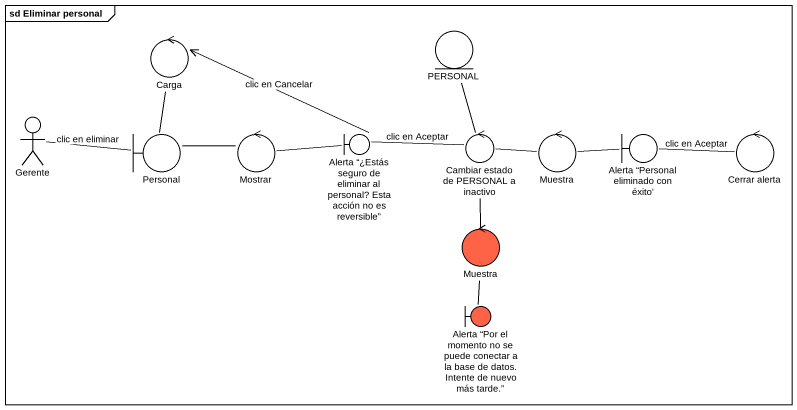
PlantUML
@startuml
mainframe sd Eliminar personal
control Carga
entity PERSONAL
actor Gerente
boundary Personal
control Mostrar
boundary "Alerta “¿Estás seguro de eliminar al personal? Esta acción no es reversible”" as Alerta_Estás_seguro_de
control "Cambiar estado de PERSONAL a inactivo" as Cambiar_estado_de_PERSONAL
control Muestra
boundary "Alerta “Personal eliminado con éxito'" as Alerta_Personal_eliminado
control "Cerrar alerta" as Cerrar_alerta
control "Muestra" as Muestra_2 #FF6347
boundary "Alerta “Por el momento no se puede conectar a la base de datos. Intente de nuevo más tarde.”" as Alerta_Por_el_momento_no_se #FF6347
Carga -- Personal
Gerente -right- Personal : clic en eliminar
Personal -right- Mostrar
Mostrar -right- Alerta_Estás_seguro_de
Alerta_Estás_seguro_de -left-> Carga : clic en Cancelar
Alerta_Estás_seguro_de -right- Cambiar_estado_de_PERSONAL : clic en Aceptar
Cambiar_estado_de_PERSONAL -up- PERSONAL
Cambiar_estado_de_PERSONAL -right- Muestra
Cambiar_estado_de_PERSONAL -- Muestra_2
Muestra -right- Alerta_Personal_eliminado
Alerta_Personal_eliminado -right- Cerrar_alerta : clic en Aceptar
Muestra_2 -- Alerta_Por_el_momento_no_se
@enduml
